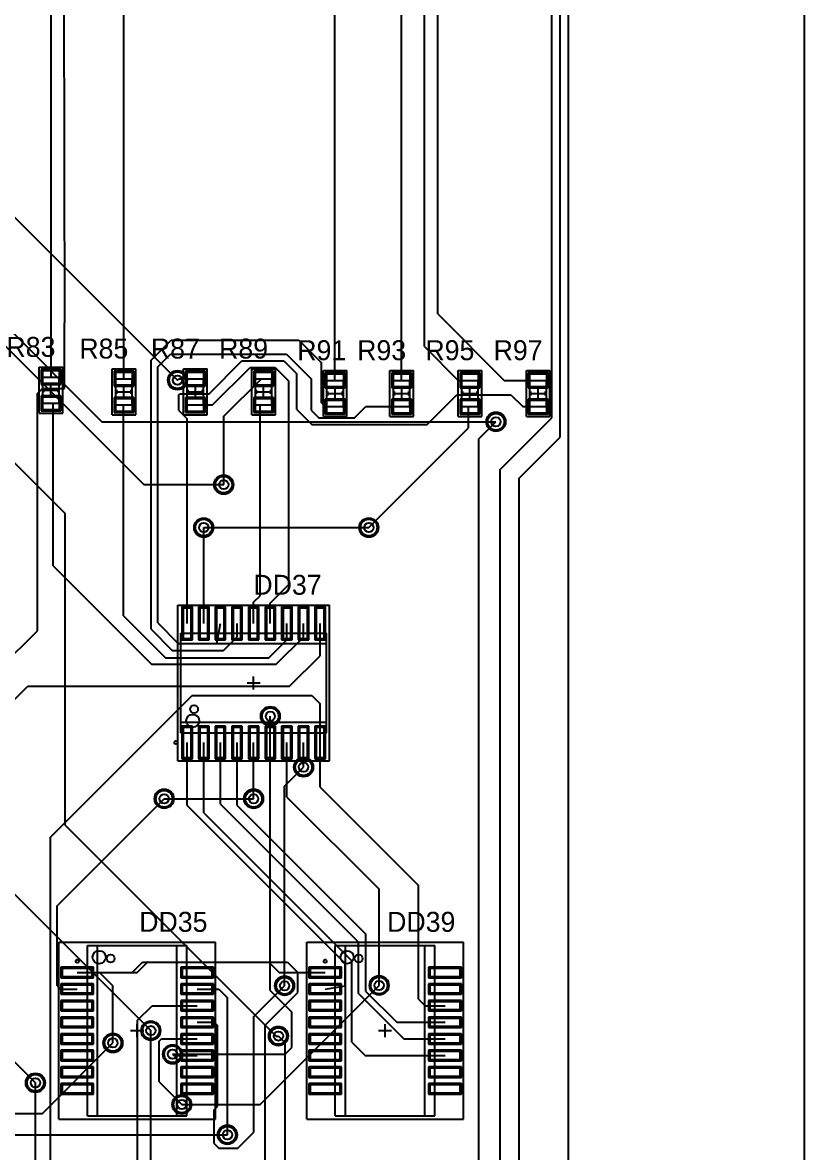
# Model space of a CAD drawing. Header units: millimetres. Extents: x 26 to 338, y 26 to 225.
# Drawn here: x 278.7 to 338.3, y 95 to 181.2 of the extents above; entities that cross this region are included whole.
import ezdxf

# ---------------------------------------------------------------- set-up
doc = ezdxf.new("R2010")
doc.units = ezdxf.units.MM
for name, color, linetype in [('BottomLayer', 5, 'Continuous'), ('BottomSolder', 6, 'Continuous'), ('Mechanical13', 56, 'Continuous'), ('Mechanical15', 56, 'Continuous'), ('MultiLayer', 9, 'Continuous'), ('TopLayer', 1, 'Continuous'), ('TopOverlay', 2, 'Continuous'), ('TopPaste', 8, 'Continuous'), ('TopSolder', 216, 'Continuous'), ('ViaHoleLayer', 16, 'Continuous')]:
    doc.layers.add(name, color=color, linetype=linetype)

msp = doc.modelspace()

# ---------------------------------------------------------------- linework, layer by layer
at = {"layer": 'BottomLayer'}
for p, q in [((240.612, 194.846), (284.709, 150.749)), ((245.948, 187.909), (287.909, 145.948)), ((272.644, 171.755), (290.474, 153.924)), ((270.777, 154.863), (281.889, 143.75)), ((284.709, 150.749), (314.782, 150.749)), ((287.909, 145.948), (294.005, 145.948)), ((281.889, 119.964), (281.889, 143.75)), ((292.478, 142.672), (305.079, 142.672)), ((263.652, 129.057), (288.442, 104.267)), ((297.561, 107.34), (297.561, 128.27)), ((253.066, 126.848), (279.629, 100.285)), ((298.653, 122.939), (300.098, 124.384)), ((298.653, 107.696), (298.653, 122.939)), ((289.458, 121.971), (296.288, 121.971)), ((281.889, 119.964), (297.998, 103.856)), ((296.774, 98.628), (305.867, 107.721)), ((297.561, 107.34), (299.212, 105.689)), ((299.212, 102.972), (299.212, 105.689)), ((297.998, 103.856), (298.175, 103.856)), ((280.162, 97.942), (285.547, 103.327)), ((298.704, 102.464), (299.212, 102.972)), ((290.093, 102.464), (298.704, 102.464)), ((290.805, 98.628), (296.774, 98.628)), ((273.426, 97.942), (280.162, 97.942)), ((267.64, 96.317), (294.284, 96.317))]:
    msp.add_line(p, q, dxfattribs=at)
for centre in [(290.474, 153.924), (314.782, 150.749), (294.005, 145.948), (292.478, 142.672), (305.079, 142.672), (297.561, 128.27), (300.098, 124.384), (289.458, 121.971), (296.288, 121.971), (298.653, 107.696), (305.867, 107.721), (288.442, 104.267), (298.175, 103.856), (285.547, 103.327), (290.093, 102.464), (279.629, 100.285), (290.805, 98.628), (294.284, 96.317)]:
    msp.add_circle(centre, 0.635, dxfattribs=at)
at = {"layer": 'BottomSolder'}
for centre in [(290.474, 153.924), (314.782, 150.749), (294.005, 145.948), (292.478, 142.672), (305.079, 142.672), (297.561, 128.27), (300.098, 124.384), (289.458, 121.971), (296.288, 121.971), (298.653, 107.696), (305.867, 107.721), (288.442, 104.267), (298.175, 103.856), (285.547, 103.327), (290.093, 102.464), (279.629, 100.285), (290.805, 98.628), (294.284, 96.317)]:
    msp.add_circle(centre, 0.737, dxfattribs=at)
at = {"layer": 'Mechanical13'}
for p, q in [((280.185, 152.162), (280.185, 154.162)), ((280.185, 154.162), (281.435, 154.162)), ((281.435, 152.162), (281.435, 154.162)), ((285.757, 152.035), (285.757, 154.035)), ((285.757, 154.035), (287.007, 154.035)), ((287.007, 152.035), (287.007, 154.035)), ((291.218, 152.035), (291.218, 154.035)), ((291.218, 154.035), (292.468, 154.035)), ((292.468, 152.035), (292.468, 154.035)), ((296.425, 152.035), (296.425, 154.035)), ((296.425, 154.035), (297.675, 154.035)), ((297.675, 152.035), (297.675, 154.035)), ((301.886, 151.908), (301.886, 153.908)), ((301.886, 153.908), (303.136, 153.908)), ((303.136, 151.908), (303.136, 153.908)), ((306.966, 151.908), (306.966, 153.908)), ((306.966, 153.908), (308.216, 153.908)), ((308.216, 151.908), (308.216, 153.908)), ((312.173, 151.908), (312.173, 153.908)), ((312.173, 153.908), (313.423, 153.908)), ((313.423, 151.908), (313.423, 153.908)), ((317.38, 151.908), (317.38, 153.908)), ((317.38, 153.908), (318.63, 153.908)), ((318.63, 151.908), (318.63, 153.908)), ((280.185, 152.162), (281.435, 152.162)), ((285.757, 152.035), (287.007, 152.035)), ((291.218, 152.035), (292.468, 152.035)), ((296.425, 152.035), (297.675, 152.035)), ((301.886, 151.908), (303.136, 151.908)), ((306.966, 151.908), (308.216, 151.908)), ((312.173, 151.908), (313.423, 151.908)), ((317.38, 151.908), (318.63, 151.908)), ((290.738, 134.61), (301.838, 134.61)), ((290.738, 127.01), (290.738, 134.61)), ((301.838, 127.01), (301.838, 134.61)), ((290.738, 127.01), (301.838, 127.01)), ((283.598, 97.767), (283.598, 110.767)), ((283.598, 110.767), (291.198, 110.767)), ((291.198, 97.767), (291.198, 110.767)), ((302.521, 97.767), (302.521, 110.767)), ((302.521, 110.767), (310.121, 110.767)), ((310.121, 97.767), (310.121, 110.767)), ((283.598, 97.767), (291.198, 97.767)), ((302.521, 97.767), (310.121, 97.767))]:
    msp.add_line(p, q, dxfattribs=at)
for centre in [(291.638, 127.91), (284.498, 109.867), (303.421, 109.867)]:
    msp.add_circle(centre, 0.5, dxfattribs=at)
at = {"layer": 'Mechanical15'}
for p, q in [((279.91, 151.412), (279.91, 154.912)), ((279.91, 154.912), (281.71, 154.912)), ((281.71, 151.412), (281.71, 154.912)), ((285.482, 151.285), (285.482, 154.785)), ((285.482, 154.785), (287.282, 154.785)), ((287.282, 151.285), (287.282, 154.785)), ((290.943, 151.285), (290.943, 154.785)), ((290.943, 154.785), (292.743, 154.785)), ((292.743, 151.285), (292.743, 154.785)), ((296.15, 151.285), (296.15, 154.785)), ((296.15, 154.785), (297.95, 154.785)), ((297.95, 151.285), (297.95, 154.785)), ((301.611, 151.158), (301.611, 154.658)), ((301.611, 154.658), (303.411, 154.658)), ((303.411, 151.158), (303.411, 154.658)), ((306.691, 151.158), (306.691, 154.658)), ((306.691, 154.658), (308.491, 154.658)), ((308.491, 151.158), (308.491, 154.658)), ((311.898, 151.158), (311.898, 154.658)), ((311.898, 154.658), (313.698, 154.658)), ((313.698, 151.158), (313.698, 154.658)), ((317.105, 151.158), (317.105, 154.658)), ((317.105, 154.658), (318.905, 154.658)), ((318.905, 151.158), (318.905, 154.658)), ((280.81, 152.662), (280.81, 153.662)), ((286.382, 152.535), (286.382, 153.535)), ((291.843, 152.535), (291.843, 153.535)), ((297.05, 152.535), (297.05, 153.535)), ((280.31, 153.162), (281.31, 153.162)), ((285.882, 153.035), (286.882, 153.035)), ((291.343, 153.035), (292.343, 153.035)), ((296.55, 153.035), (297.55, 153.035)), ((302.011, 152.908), (303.011, 152.908)), ((302.511, 152.408), (302.511, 153.408)), ((307.091, 152.908), (308.091, 152.908)), ((307.591, 152.408), (307.591, 153.408)), ((312.298, 152.908), (313.298, 152.908)), ((312.798, 152.408), (312.798, 153.408)), ((317.505, 152.908), (318.505, 152.908)), ((318.005, 152.408), (318.005, 153.408)), ((279.91, 151.412), (281.71, 151.412)), ((285.482, 151.285), (287.282, 151.285)), ((290.943, 151.285), (292.743, 151.285)), ((296.15, 151.285), (297.95, 151.285)), ((301.611, 151.158), (303.411, 151.158)), ((306.691, 151.158), (308.491, 151.158)), ((311.898, 151.158), (313.698, 151.158)), ((317.105, 151.158), (318.905, 151.158)), ((290.488, 136.76), (302.088, 136.76)), ((290.488, 124.86), (290.488, 136.76)), ((302.088, 124.86), (302.088, 136.76)), ((296.288, 130.31), (296.288, 131.31)), ((295.788, 130.81), (296.788, 130.81)), ((290.488, 124.86), (302.088, 124.86)), ((281.423, 97.517), (281.423, 111.017)), ((281.423, 111.017), (293.373, 111.017)), ((293.373, 97.517), (293.373, 111.017)), ((300.346, 97.517), (300.346, 111.017)), ((300.346, 111.017), (312.296, 111.017)), ((312.296, 97.517), (312.296, 111.017)), ((287.398, 103.767), (287.398, 104.767)), ((306.321, 103.767), (306.321, 104.767)), ((286.898, 104.267), (287.898, 104.267)), ((305.821, 104.267), (306.821, 104.267)), ((281.423, 97.517), (293.373, 97.517)), ((300.346, 97.517), (312.296, 97.517))]:
    msp.add_line(p, q, dxfattribs=at)
at = {"layer": 'MultiLayer'}
for centre in [(290.474, 153.924), (314.782, 150.749), (294.005, 145.948), (292.478, 142.672), (305.079, 142.672), (297.561, 128.27), (300.098, 124.384), (289.458, 121.971), (296.288, 121.971), (298.653, 107.696), (305.867, 107.721), (288.442, 104.267), (298.175, 103.856), (285.547, 103.327), (290.093, 102.464), (279.629, 100.285), (290.805, 98.628), (294.284, 96.317)]:
    msp.add_circle(centre, 0.635, dxfattribs=at)
at = {"layer": 'TopLayer'}
for p, q in [((338.328, 25.908), (338.328, 224.536)), ((281.737, 214.782), (281.838, 158.293)), ((309.321, 156.489), (309.321, 215.392)), ((286.385, 154.035), (286.385, 213.487)), ((302.489, 153.908), (302.489, 211.684)), ((307.569, 153.908), (307.569, 211.049)), ((319.049, 151.054), (319.049, 198.476)), ((310.337, 158.988), (310.337, 192.735)), ((280.822, 154.162), (280.822, 190.271)), ((319.684, 149.581), (319.684, 188.214)), ((320.319, 78.089), (320.319, 186.825)), ((310.337, 158.988), (315.417, 153.908)), ((281.838, 153.289), (281.838, 158.293)), ((288.462, 155.44), (289.998, 156.976)), ((289.998, 156.976), (299.74, 156.976)), ((299.74, 156.976), (301.473, 155.243)), ((309.321, 156.489), (311.903, 153.908)), ((288.462, 134.905), (288.462, 155.44)), ((288.966, 154.936), (289.935, 155.905)), ((289.935, 155.905), (298.801, 155.905)), ((292.887, 152.887), (295.391, 155.391)), ((295.391, 155.391), (298.602, 155.391)), ((298.602, 155.391), (299.584, 154.409)), ((298.801, 155.905), (300.704, 154.003)), ((281.46, 154.637), (280.16, 154.637)), ((280.16, 154.637), (280.16, 153.687)), ((281.46, 153.687), (281.46, 154.637)), ((287.032, 154.51), (285.732, 154.51)), ((285.732, 154.51), (285.732, 153.56)), ((287.032, 153.56), (287.032, 154.51)), ((288.966, 135.392), (288.966, 154.936)), ((292.493, 154.51), (291.193, 154.51)), ((291.193, 154.51), (291.193, 153.56)), ((292.493, 153.56), (292.493, 154.51)), ((293.157, 152.035), (296.009, 154.887)), ((296.009, 154.887), (297.942, 154.887)), ((297.7, 154.51), (296.4, 154.51)), ((296.4, 154.51), (296.4, 153.56)), ((297.7, 153.56), (297.7, 154.51)), ((297.942, 154.887), (298.983, 153.846)), ((299.584, 151.698), (299.584, 154.409)), ((301.473, 152.187), (301.473, 155.243)), ((280.16, 153.687), (281.46, 153.687)), ((280.81, 154.162), (280.822, 154.162)), ((285.732, 153.56), (287.032, 153.56)), ((286.382, 154.035), (286.385, 154.035)), ((290.474, 153.924), (290.585, 154.035)), ((290.585, 154.035), (291.843, 154.035)), ((291.193, 153.56), (292.493, 153.56)), ((294.005, 151.165), (296.875, 154.035)), ((296.4, 153.56), (297.7, 153.56)), ((296.875, 154.035), (297.05, 154.035)), ((298.983, 138.331), (298.983, 153.846)), ((300.704, 151.62), (300.704, 154.003)), ((303.161, 154.383), (301.861, 154.383)), ((301.861, 154.383), (301.861, 153.433)), ((302.489, 153.908), (302.511, 153.908)), ((303.161, 153.433), (303.161, 154.383)), ((308.241, 154.383), (306.941, 154.383)), ((306.941, 154.383), (306.941, 153.433)), ((307.569, 153.908), (307.591, 153.908)), ((308.241, 153.433), (308.241, 154.383)), ((311.903, 153.908), (312.798, 153.908)), ((313.448, 154.383), (312.148, 154.383)), ((312.148, 154.383), (312.148, 153.433)), ((313.448, 153.433), (313.448, 154.383)), ((315.417, 153.908), (318.005, 153.908)), ((318.655, 154.383), (317.355, 154.383)), ((317.355, 154.383), (317.355, 153.433)), ((318.655, 153.433), (318.655, 154.383)), ((279.781, 152.908), (280.162, 153.289)), ((279.781, 134.794), (279.781, 152.908)), ((280.162, 153.289), (281.838, 153.289)), ((290.576, 152.809), (290.654, 152.887)), ((290.576, 151.613), (290.576, 152.809)), ((290.654, 152.887), (292.887, 152.887)), ((301.861, 153.433), (303.161, 153.433)), ((306.941, 153.433), (308.241, 153.433)), ((309.524, 150.546), (311.785, 152.806)), ((311.785, 152.806), (315.925, 152.806)), ((312.148, 153.433), (313.448, 153.433)), ((315.925, 152.806), (316.824, 151.908)), ((317.355, 153.433), (318.655, 153.433)), ((281.46, 152.637), (280.16, 152.637)), ((280.16, 152.637), (280.16, 151.687)), ((280.81, 152.162), (280.975, 152.162)), ((280.975, 139.755), (280.975, 152.162)), ((281.46, 151.687), (281.46, 152.637)), ((287.032, 152.51), (285.732, 152.51)), ((285.732, 152.51), (285.732, 151.56)), ((286.36, 152.035), (286.382, 152.035)), ((286.36, 135.941), (286.36, 152.035)), ((287.032, 151.56), (287.032, 152.51)), ((292.493, 152.51), (291.193, 152.51)), ((291.193, 152.51), (291.193, 151.56)), ((291.843, 152.035), (293.157, 152.035)), ((292.493, 151.56), (292.493, 152.51)), ((297.7, 152.51), (296.4, 152.51)), ((296.4, 152.51), (296.4, 151.56)), ((296.774, 152.035), (297.05, 152.035)), ((296.774, 137.468), (296.774, 152.035)), ((297.7, 151.56), (297.7, 152.51)), ((301.473, 152.187), (301.752, 151.908)), ((301.752, 151.908), (302.511, 151.908)), ((303.161, 152.383), (301.861, 152.383)), ((301.861, 152.383), (301.861, 151.433)), ((303.161, 151.433), (303.161, 152.383)), ((303.987, 151.054), (304.841, 151.908)), ((304.841, 151.908), (307.591, 151.908)), ((308.241, 152.383), (306.941, 152.383)), ((306.941, 152.383), (306.941, 151.433)), ((308.241, 151.433), (308.241, 152.383)), ((313.448, 152.383), (312.148, 152.383)), ((312.148, 152.383), (312.148, 151.433)), ((312.699, 151.908), (312.798, 151.908)), ((312.699, 150.292), (312.699, 151.908)), ((313.448, 151.433), (313.448, 152.383)), ((316.824, 151.908), (318.005, 151.908)), ((318.655, 152.383), (317.355, 152.383)), ((317.355, 152.383), (317.355, 151.433)), ((318.655, 151.433), (318.655, 152.383)), ((280.16, 151.687), (281.46, 151.687)), ((285.732, 151.56), (287.032, 151.56)), ((290.576, 151.613), (291.208, 150.981)), ((291.193, 151.56), (292.493, 151.56)), ((291.208, 135.36), (291.208, 150.981)), ((294.005, 145.948), (294.005, 151.165)), ((296.4, 151.56), (297.7, 151.56)), ((299.584, 151.698), (300.736, 150.546)), ((300.704, 151.62), (301.269, 151.054)), ((301.269, 151.054), (303.987, 151.054)), ((301.861, 151.433), (303.161, 151.433)), ((306.941, 151.433), (308.241, 151.433)), ((312.148, 151.433), (313.448, 151.433)), ((315.112, 147.117), (319.049, 151.054)), ((317.355, 151.433), (318.655, 151.433)), ((300.736, 150.546), (309.524, 150.546)), ((305.079, 142.672), (312.699, 150.292)), ((313.487, 149.454), (314.782, 150.749)), ((313.487, 80.146), (313.487, 149.454)), ((316.56, 146.456), (319.684, 149.581)), ((315.112, 78.089), (315.112, 147.117)), ((316.56, 77.648), (316.56, 146.456)), ((292.478, 135.36), (292.478, 142.672)), ((280.975, 139.755), (288.493, 132.236)), ((297.558, 136.906), (298.983, 138.331)), ((296.288, 136.982), (296.774, 137.468)), ((291.508, 136.51), (290.908, 136.51)), ((290.908, 136.51), (290.908, 134.21)), ((291.508, 134.21), (291.508, 136.51)), ((292.778, 136.51), (292.178, 136.51)), ((292.178, 136.51), (292.178, 134.21)), ((292.778, 134.21), (292.778, 136.51)), ((294.048, 136.51), (293.448, 136.51)), ((293.448, 136.51), (293.448, 134.21)), ((294.048, 134.21), (294.048, 136.51)), ((295.318, 136.51), (294.718, 136.51)), ((294.718, 136.51), (294.718, 134.21)), ((295.318, 134.21), (295.318, 136.51)), ((296.588, 136.51), (295.988, 136.51)), ((295.988, 136.51), (295.988, 134.21)), ((296.288, 135.36), (296.288, 136.982)), ((296.588, 134.21), (296.588, 136.51)), ((297.858, 136.51), (297.258, 136.51)), ((297.258, 136.51), (297.258, 134.21)), ((297.558, 135.36), (297.558, 136.906)), ((297.858, 134.21), (297.858, 136.51)), ((299.128, 136.51), (298.528, 136.51)), ((298.528, 136.51), (298.528, 134.21)), ((299.128, 134.21), (299.128, 136.51)), ((300.398, 136.51), (299.798, 136.51)), ((299.798, 136.51), (299.798, 134.21)), ((300.398, 134.21), (300.398, 136.51)), ((301.668, 136.51), (301.068, 136.51)), ((301.068, 136.51), (301.068, 134.21)), ((301.668, 134.21), (301.668, 136.51)), ((286.36, 135.941), (289.56, 132.74)), ((277.016, 132.028), (279.781, 134.794)), ((288.462, 134.905), (290.068, 133.299)), ((288.966, 135.392), (290.525, 133.833)), ((293.469, 133.833), (293.748, 135.36)), ((295.018, 134.341), (295.018, 135.36)), ((298.828, 134.112), (298.828, 135.36)), ((300.098, 134.315), (300.098, 135.36)), ((301.368, 132.89), (301.368, 135.36)), ((290.525, 133.833), (293.469, 133.833)), ((290.908, 134.21), (291.508, 134.21)), ((292.178, 134.21), (292.778, 134.21)), ((293.448, 134.21), (294.048, 134.21)), ((293.977, 133.299), (295.018, 134.341)), ((294.718, 134.21), (295.318, 134.21)), ((295.988, 134.21), (296.588, 134.21)), ((297.258, 134.21), (297.858, 134.21)), ((297.456, 132.74), (298.828, 134.112)), ((298.019, 132.236), (300.098, 134.315)), ((298.528, 134.21), (299.128, 134.21)), ((299.798, 134.21), (300.398, 134.21)), ((301.068, 134.21), (301.668, 134.21)), ((290.068, 133.299), (293.977, 133.299)), ((299.034, 130.556), (301.368, 132.89)), ((288.493, 132.236), (298.019, 132.236)), ((289.56, 132.74), (297.456, 132.74)), ((277.52, 129.032), (279.044, 130.556)), ((279.044, 130.556), (299.034, 130.556)), ((280.772, 119.024), (291.592, 129.845)), ((291.592, 129.845), (300.736, 129.845)), ((300.736, 129.845), (301.368, 129.213)), ((301.368, 126.26), (301.368, 129.213)), ((297.558, 128.267), (297.561, 128.27)), ((297.558, 126.26), (297.558, 128.267)), ((291.508, 127.41), (290.908, 127.41)), ((290.908, 127.41), (290.908, 125.11)), ((291.508, 125.11), (291.508, 127.41)), ((292.778, 127.41), (292.178, 127.41)), ((292.178, 127.41), (292.178, 125.11)), ((292.778, 125.11), (292.778, 127.41)), ((294.048, 127.41), (293.448, 127.41)), ((293.448, 127.41), (293.448, 125.11)), ((294.048, 125.11), (294.048, 127.41)), ((295.318, 127.41), (294.718, 127.41)), ((294.718, 127.41), (294.718, 125.11)), ((295.318, 125.11), (295.318, 127.41)), ((296.588, 127.41), (295.988, 127.41)), ((295.988, 127.41), (295.988, 125.11)), ((296.588, 125.11), (296.588, 127.41)), ((297.858, 127.41), (297.258, 127.41)), ((297.258, 127.41), (297.258, 125.11)), ((297.858, 125.11), (297.858, 127.41)), ((299.128, 127.41), (298.528, 127.41)), ((298.528, 127.41), (298.528, 125.11)), ((299.128, 125.11), (299.128, 127.41)), ((300.398, 127.41), (299.798, 127.41)), ((299.798, 127.41), (299.798, 125.11)), ((300.398, 125.11), (300.398, 127.41)), ((301.668, 127.41), (301.068, 127.41)), ((301.068, 127.41), (301.068, 125.11)), ((301.668, 125.11), (301.668, 127.41)), ((291.208, 121.463), (291.208, 126.26)), ((292.478, 120.906), (292.478, 126.26)), ((293.748, 121.548), (293.748, 126.26)), ((295.018, 121.466), (295.018, 126.26)), ((296.288, 121.971), (296.288, 126.26)), ((298.828, 122.101), (298.828, 126.26)), ((300.098, 124.384), (300.098, 126.26)), ((301.368, 122.847), (301.368, 126.26)), ((290.908, 125.11), (291.508, 125.11)), ((292.178, 125.11), (292.778, 125.11)), ((293.448, 125.11), (294.048, 125.11)), ((294.718, 125.11), (295.318, 125.11)), ((295.988, 125.11), (296.588, 125.11)), ((297.258, 125.11), (297.858, 125.11)), ((298.528, 125.11), (299.128, 125.11)), ((299.798, 125.11), (300.398, 125.11)), ((301.068, 125.11), (301.668, 125.11)), ((301.368, 122.847), (308.864, 115.351)), ((281.28, 113.792), (289.458, 121.971)), ((298.828, 122.101), (305.867, 115.062)), ((291.208, 121.463), (303.273, 109.398)), ((292.478, 120.906), (303.777, 109.607)), ((293.748, 121.548), (304.281, 111.015)), ((295.018, 121.466), (304.851, 111.633)), ((280.772, 90.018), (280.772, 119.024)), ((305.867, 107.721), (305.867, 115.062)), ((308.864, 106.68), (308.864, 115.351)), ((281.28, 107.696), (281.28, 113.792)), ((304.851, 107.264), (304.851, 111.633)), ((304.281, 107.104), (304.281, 111.015)), ((303.777, 103.385), (303.777, 109.607)), ((283.973, 109.012), (281.673, 109.012)), ((281.673, 109.012), (281.673, 108.412)), ((282.823, 108.712), (284.531, 108.712)), ((283.973, 108.412), (283.973, 109.012)), ((284.531, 108.712), (285.547, 107.696)), ((284.531, 108.712), (287.02, 108.712)), ((287.02, 108.712), (287.807, 109.499)), ((287.02, 108.712), (287.401, 108.712)), ((287.401, 108.712), (288.188, 109.499)), ((287.807, 109.499), (288.188, 109.499)), ((288.188, 109.499), (297.447, 109.499)), ((293.123, 109.012), (290.823, 109.012)), ((290.823, 109.012), (290.823, 108.412)), ((293.123, 108.412), (293.123, 109.012)), ((297.447, 109.499), (298.234, 108.712)), ((297.447, 109.499), (298.882, 109.499)), ((298.234, 108.712), (299.669, 108.712)), ((298.882, 109.499), (299.669, 108.712)), ((299.669, 107.188), (299.669, 108.712)), ((299.669, 108.712), (301.746, 108.712)), ((302.896, 109.012), (300.596, 109.012)), ((300.596, 109.012), (300.596, 108.412)), ((302.896, 108.412), (302.896, 109.012)), ((303.273, 107.696), (303.273, 109.398)), ((312.046, 109.012), (309.746, 109.012)), ((309.746, 109.012), (309.746, 108.412)), ((312.046, 108.412), (312.046, 109.012)), ((281.673, 108.412), (283.973, 108.412)), ((290.823, 108.412), (293.123, 108.412)), ((300.596, 108.412), (302.896, 108.412)), ((309.746, 108.412), (312.046, 108.412)), ((281.28, 107.696), (281.534, 107.442)), ((281.534, 107.442), (282.823, 107.442)), ((283.973, 107.742), (281.673, 107.742)), ((281.673, 107.742), (281.673, 107.142)), ((281.673, 107.142), (283.973, 107.142)), ((283.973, 107.142), (283.973, 107.742)), ((285.547, 103.327), (285.547, 107.696)), ((293.123, 107.742), (290.823, 107.742)), ((290.823, 107.742), (290.823, 107.142)), ((290.823, 107.142), (293.123, 107.142)), ((291.973, 107.442), (293.624, 107.442)), ((293.123, 107.142), (293.123, 107.742)), ((293.624, 107.442), (294.284, 106.782)), ((296.291, 105.334), (298.653, 107.696)), ((297.155, 104.673), (299.669, 107.188)), ((302.896, 107.742), (300.596, 107.742)), ((300.596, 107.742), (300.596, 107.142)), ((300.596, 107.142), (302.896, 107.142)), ((301.746, 107.442), (303.273, 107.696)), ((302.896, 107.142), (302.896, 107.742)), ((304.281, 107.104), (307.753, 103.632)), ((304.851, 107.264), (307.213, 104.902)), ((312.046, 107.742), (309.746, 107.742)), ((309.746, 107.742), (309.746, 107.142)), ((309.746, 107.142), (312.046, 107.142)), ((312.046, 107.142), (312.046, 107.742)), ((283.973, 106.472), (281.673, 106.472)), ((281.673, 106.472), (281.673, 105.872)), ((283.973, 105.872), (283.973, 106.472)), ((287.426, 105.054), (288.544, 106.172)), ((288.544, 106.172), (291.973, 106.172)), ((293.123, 106.472), (290.823, 106.472)), ((290.823, 106.472), (290.823, 105.872)), ((293.123, 105.872), (293.123, 106.472)), ((294.284, 96.317), (294.284, 106.782)), ((302.896, 106.472), (300.596, 106.472)), ((300.596, 106.472), (300.596, 105.872)), ((302.896, 105.872), (302.896, 106.472)), ((308.864, 106.68), (309.372, 106.172)), ((309.372, 106.172), (310.896, 106.172)), ((312.046, 106.472), (309.746, 106.472)), ((309.746, 106.472), (309.746, 105.872)), ((312.046, 105.872), (312.046, 106.472)), ((281.673, 105.872), (283.973, 105.872)), ((290.823, 105.872), (293.123, 105.872)), ((296.291, 96.52), (296.291, 105.334)), ((300.596, 105.872), (302.896, 105.872)), ((309.746, 105.872), (312.046, 105.872)), ((283.973, 105.202), (281.673, 105.202)), ((281.673, 105.202), (281.673, 104.602)), ((281.673, 104.602), (283.973, 104.602)), ((283.973, 104.602), (283.973, 105.202)), ((287.426, 83.363), (287.426, 105.054)), ((293.123, 105.202), (290.823, 105.202)), ((290.823, 105.202), (290.823, 104.602)), ((290.823, 104.602), (293.123, 104.602)), ((291.973, 104.902), (293.268, 104.902)), ((293.123, 104.602), (293.123, 105.202)), ((293.268, 104.902), (293.522, 104.648)), ((293.522, 98.476), (293.522, 104.648)), ((297.155, 78.689), (297.155, 104.673)), ((302.896, 105.202), (300.596, 105.202)), ((300.596, 105.202), (300.596, 104.602)), ((300.596, 104.602), (302.896, 104.602)), ((302.896, 104.602), (302.896, 105.202)), ((307.213, 104.902), (310.896, 104.902)), ((312.046, 105.202), (309.746, 105.202)), ((309.746, 105.202), (309.746, 104.602)), ((309.746, 104.602), (312.046, 104.602)), ((312.046, 104.602), (312.046, 105.202)), ((283.973, 103.932), (281.673, 103.932)), ((281.673, 103.932), (281.673, 103.332)), ((283.973, 103.332), (283.973, 103.932)), ((288.442, 83.271), (288.442, 104.267)), ((289.081, 103.458), (289.255, 103.632)), ((289.255, 103.632), (291.973, 103.632)), ((293.123, 103.932), (290.823, 103.932)), ((290.823, 103.932), (290.823, 103.332)), ((293.123, 103.332), (293.123, 103.932)), ((298.175, 103.856), (298.704, 103.326)), ((302.896, 103.932), (300.596, 103.932)), ((300.596, 103.932), (300.596, 103.332)), ((302.896, 103.332), (302.896, 103.932)), ((307.753, 103.632), (310.896, 103.632)), ((312.046, 103.932), (309.746, 103.932)), ((309.746, 103.932), (309.746, 103.332)), ((312.046, 103.332), (312.046, 103.932)), ((281.673, 103.332), (283.973, 103.332)), ((283.973, 102.662), (281.673, 102.662)), ((281.673, 102.662), (281.673, 102.062)), ((283.973, 102.062), (283.973, 102.662)), ((289.081, 100.351), (289.081, 103.458)), ((290.823, 103.332), (293.123, 103.332)), ((293.123, 102.662), (290.823, 102.662)), ((290.823, 102.662), (290.823, 102.062)), ((293.123, 102.062), (293.123, 102.662)), ((298.704, 78.089), (298.704, 103.326)), ((300.596, 103.332), (302.896, 103.332)), ((302.896, 102.662), (300.596, 102.662)), ((300.596, 102.662), (300.596, 102.062)), ((302.896, 102.062), (302.896, 102.662)), ((303.777, 103.385), (304.8, 102.362)), ((309.746, 103.332), (312.046, 103.332)), ((312.046, 102.662), (309.746, 102.662)), ((309.746, 102.662), (309.746, 102.062)), ((312.046, 102.062), (312.046, 102.662)), ((281.673, 102.062), (283.973, 102.062)), ((290.093, 102.464), (290.195, 102.362)), ((290.195, 102.362), (291.973, 102.362)), ((290.823, 102.062), (293.123, 102.062)), ((300.596, 102.062), (302.896, 102.062)), ((304.8, 102.362), (310.896, 102.362)), ((309.746, 102.062), (312.046, 102.062)), ((283.973, 101.392), (281.673, 101.392)), ((281.673, 101.392), (281.673, 100.792)), ((283.973, 100.792), (283.973, 101.392)), ((293.123, 101.392), (290.823, 101.392)), ((290.823, 101.392), (290.823, 100.792)), ((293.123, 100.792), (293.123, 101.392)), ((302.896, 101.392), (300.596, 101.392)), ((300.596, 101.392), (300.596, 100.792)), ((302.896, 100.792), (302.896, 101.392)), ((312.046, 101.392), (309.746, 101.392)), ((309.746, 101.392), (309.746, 100.792)), ((312.046, 100.792), (312.046, 101.392)), ((279.629, 88.341), (279.629, 100.285)), ((281.673, 100.792), (283.973, 100.792)), ((283.973, 100.122), (281.673, 100.122)), ((281.673, 100.122), (281.673, 99.522)), ((283.973, 99.522), (283.973, 100.122)), ((289.081, 100.351), (290.805, 98.628)), ((290.823, 100.792), (293.123, 100.792)), ((293.123, 100.122), (290.823, 100.122)), ((290.823, 100.122), (290.823, 99.522)), ((293.123, 99.522), (293.123, 100.122)), ((300.596, 100.792), (302.896, 100.792)), ((302.896, 100.122), (300.596, 100.122)), ((300.596, 100.122), (300.596, 99.522)), ((302.896, 99.522), (302.896, 100.122)), ((309.746, 100.792), (312.046, 100.792)), ((312.046, 100.122), (309.746, 100.122)), ((309.746, 100.122), (309.746, 99.522)), ((312.046, 99.522), (312.046, 100.122)), ((281.673, 99.522), (283.973, 99.522)), ((290.823, 99.522), (293.123, 99.522)), ((300.596, 99.522), (302.896, 99.522)), ((309.746, 99.522), (312.046, 99.522)), ((293.268, 98.222), (293.522, 98.476)), ((293.268, 95.656), (293.268, 98.222)), ((295.072, 95.301), (296.291, 96.52)), ((293.268, 95.656), (293.624, 95.301)), ((293.624, 95.301), (295.072, 95.301))]:
    msp.add_line(p, q, dxfattribs=at)
for centre in [(290.474, 153.924), (314.782, 150.749), (294.005, 145.948), (292.478, 142.672), (305.079, 142.672), (297.561, 128.27), (300.098, 124.384), (289.458, 121.971), (296.288, 121.971), (298.653, 107.696), (305.867, 107.721), (288.442, 104.267), (298.175, 103.856), (285.547, 103.327), (290.093, 102.464), (279.629, 100.285), (290.805, 98.628), (294.284, 96.317)]:
    msp.add_circle(centre, 0.635, dxfattribs=at)
at = {"layer": 'TopOverlay'}
for p, q in [((280.26, 153.012), (280.26, 153.312)), ((281.36, 153.012), (281.36, 153.312)), ((285.832, 152.885), (285.832, 153.185)), ((286.932, 152.885), (286.932, 153.185)), ((291.293, 152.885), (291.293, 153.185)), ((292.393, 152.885), (292.393, 153.185)), ((296.5, 152.885), (296.5, 153.185)), ((297.6, 152.885), (297.6, 153.185)), ((301.961, 152.758), (301.961, 153.058)), ((303.061, 152.758), (303.061, 153.058)), ((307.041, 152.758), (307.041, 153.058)), ((308.141, 152.758), (308.141, 153.058)), ((312.248, 152.758), (312.248, 153.058)), ((313.348, 152.758), (313.348, 153.058)), ((317.455, 152.758), (317.455, 153.058)), ((318.555, 152.758), (318.555, 153.058)), ((290.738, 133.81), (301.838, 133.81)), ((290.738, 127.81), (290.738, 133.81)), ((301.838, 127.81), (301.838, 133.81)), ((290.738, 127.81), (301.838, 127.81)), ((284.373, 97.767), (284.373, 110.767)), ((284.373, 110.767), (290.423, 110.767)), ((290.423, 97.767), (290.423, 110.767)), ((303.296, 97.767), (303.296, 110.767)), ((303.296, 110.767), (309.346, 110.767)), ((309.346, 97.767), (309.346, 110.767)), ((284.373, 97.767), (290.423, 97.767)), ((303.296, 97.767), (309.346, 97.767))]:
    msp.add_line(p, q, dxfattribs=at)
for centre, radius in [((291.738, 128.81), 0.3), ((290.358, 126.26), 0.125), ((282.823, 109.562), 0.125), ((285.373, 109.767), 0.3), ((301.746, 109.562), 0.125), ((304.296, 109.767), 0.3)]:
    msp.add_circle(centre, radius, dxfattribs=at)
at = {"layer": 'TopPaste'}
for p, q in [((281.46, 154.637), (280.16, 154.637)), ((280.16, 154.637), (280.16, 153.687)), ((281.46, 153.687), (281.46, 154.637)), ((287.032, 154.51), (285.732, 154.51)), ((285.732, 154.51), (285.732, 153.56)), ((287.032, 153.56), (287.032, 154.51)), ((292.493, 154.51), (291.193, 154.51)), ((291.193, 154.51), (291.193, 153.56)), ((292.493, 153.56), (292.493, 154.51)), ((297.7, 154.51), (296.4, 154.51)), ((296.4, 154.51), (296.4, 153.56)), ((297.7, 153.56), (297.7, 154.51)), ((280.16, 153.687), (281.46, 153.687)), ((285.732, 153.56), (287.032, 153.56)), ((291.193, 153.56), (292.493, 153.56)), ((296.4, 153.56), (297.7, 153.56)), ((303.161, 154.383), (301.861, 154.383)), ((301.861, 154.383), (301.861, 153.433)), ((303.161, 153.433), (303.161, 154.383)), ((308.241, 154.383), (306.941, 154.383)), ((306.941, 154.383), (306.941, 153.433)), ((308.241, 153.433), (308.241, 154.383)), ((313.448, 154.383), (312.148, 154.383)), ((312.148, 154.383), (312.148, 153.433)), ((313.448, 153.433), (313.448, 154.383)), ((318.655, 154.383), (317.355, 154.383)), ((317.355, 154.383), (317.355, 153.433)), ((318.655, 153.433), (318.655, 154.383)), ((301.861, 153.433), (303.161, 153.433)), ((306.941, 153.433), (308.241, 153.433)), ((312.148, 153.433), (313.448, 153.433)), ((317.355, 153.433), (318.655, 153.433)), ((281.46, 152.637), (280.16, 152.637)), ((280.16, 152.637), (280.16, 151.687)), ((281.46, 151.687), (281.46, 152.637)), ((287.032, 152.51), (285.732, 152.51)), ((285.732, 152.51), (285.732, 151.56)), ((287.032, 151.56), (287.032, 152.51)), ((292.493, 152.51), (291.193, 152.51)), ((291.193, 152.51), (291.193, 151.56)), ((292.493, 151.56), (292.493, 152.51)), ((297.7, 152.51), (296.4, 152.51)), ((296.4, 152.51), (296.4, 151.56)), ((297.7, 151.56), (297.7, 152.51)), ((303.161, 152.383), (301.861, 152.383)), ((301.861, 152.383), (301.861, 151.433)), ((303.161, 151.433), (303.161, 152.383)), ((308.241, 152.383), (306.941, 152.383)), ((306.941, 152.383), (306.941, 151.433)), ((308.241, 151.433), (308.241, 152.383)), ((313.448, 152.383), (312.148, 152.383)), ((312.148, 152.383), (312.148, 151.433)), ((313.448, 151.433), (313.448, 152.383)), ((318.655, 152.383), (317.355, 152.383)), ((317.355, 152.383), (317.355, 151.433)), ((318.655, 151.433), (318.655, 152.383)), ((280.16, 151.687), (281.46, 151.687)), ((285.732, 151.56), (287.032, 151.56)), ((291.193, 151.56), (292.493, 151.56)), ((296.4, 151.56), (297.7, 151.56)), ((301.861, 151.433), (303.161, 151.433)), ((306.941, 151.433), (308.241, 151.433)), ((312.148, 151.433), (313.448, 151.433)), ((317.355, 151.433), (318.655, 151.433)), ((291.508, 136.51), (290.908, 136.51)), ((290.908, 136.51), (290.908, 134.21)), ((291.508, 134.21), (291.508, 136.51)), ((292.778, 136.51), (292.178, 136.51)), ((292.178, 136.51), (292.178, 134.21)), ((292.778, 134.21), (292.778, 136.51)), ((294.048, 136.51), (293.448, 136.51)), ((293.448, 136.51), (293.448, 134.21)), ((294.048, 134.21), (294.048, 136.51)), ((295.318, 136.51), (294.718, 136.51)), ((294.718, 136.51), (294.718, 134.21)), ((295.318, 134.21), (295.318, 136.51)), ((296.588, 136.51), (295.988, 136.51)), ((295.988, 136.51), (295.988, 134.21)), ((296.588, 134.21), (296.588, 136.51)), ((297.858, 136.51), (297.258, 136.51)), ((297.258, 136.51), (297.258, 134.21)), ((297.858, 134.21), (297.858, 136.51)), ((299.128, 136.51), (298.528, 136.51)), ((298.528, 136.51), (298.528, 134.21)), ((299.128, 134.21), (299.128, 136.51)), ((300.398, 136.51), (299.798, 136.51)), ((299.798, 136.51), (299.798, 134.21)), ((300.398, 134.21), (300.398, 136.51)), ((301.668, 136.51), (301.068, 136.51)), ((301.068, 136.51), (301.068, 134.21)), ((301.668, 134.21), (301.668, 136.51)), ((290.908, 134.21), (291.508, 134.21)), ((292.178, 134.21), (292.778, 134.21)), ((293.448, 134.21), (294.048, 134.21)), ((294.718, 134.21), (295.318, 134.21)), ((295.988, 134.21), (296.588, 134.21)), ((297.258, 134.21), (297.858, 134.21)), ((298.528, 134.21), (299.128, 134.21)), ((299.798, 134.21), (300.398, 134.21)), ((301.068, 134.21), (301.668, 134.21)), ((291.508, 127.41), (290.908, 127.41)), ((290.908, 127.41), (290.908, 125.11)), ((291.508, 125.11), (291.508, 127.41)), ((292.778, 127.41), (292.178, 127.41)), ((292.178, 127.41), (292.178, 125.11)), ((292.778, 125.11), (292.778, 127.41)), ((294.048, 127.41), (293.448, 127.41)), ((293.448, 127.41), (293.448, 125.11)), ((294.048, 125.11), (294.048, 127.41)), ((295.318, 127.41), (294.718, 127.41)), ((294.718, 127.41), (294.718, 125.11)), ((295.318, 125.11), (295.318, 127.41)), ((296.588, 127.41), (295.988, 127.41)), ((295.988, 127.41), (295.988, 125.11)), ((296.588, 125.11), (296.588, 127.41)), ((297.858, 127.41), (297.258, 127.41)), ((297.258, 127.41), (297.258, 125.11)), ((297.858, 125.11), (297.858, 127.41)), ((299.128, 127.41), (298.528, 127.41)), ((298.528, 127.41), (298.528, 125.11)), ((299.128, 125.11), (299.128, 127.41)), ((300.398, 127.41), (299.798, 127.41)), ((299.798, 127.41), (299.798, 125.11)), ((300.398, 125.11), (300.398, 127.41)), ((301.668, 127.41), (301.068, 127.41)), ((301.068, 127.41), (301.068, 125.11)), ((301.668, 125.11), (301.668, 127.41)), ((290.908, 125.11), (291.508, 125.11)), ((292.178, 125.11), (292.778, 125.11)), ((293.448, 125.11), (294.048, 125.11)), ((294.718, 125.11), (295.318, 125.11)), ((295.988, 125.11), (296.588, 125.11)), ((297.258, 125.11), (297.858, 125.11)), ((298.528, 125.11), (299.128, 125.11)), ((299.798, 125.11), (300.398, 125.11)), ((301.068, 125.11), (301.668, 125.11)), ((283.973, 109.012), (281.673, 109.012)), ((281.673, 109.012), (281.673, 108.412)), ((283.973, 108.412), (283.973, 109.012)), ((293.123, 109.012), (290.823, 109.012)), ((290.823, 109.012), (290.823, 108.412)), ((293.123, 108.412), (293.123, 109.012)), ((302.896, 109.012), (300.596, 109.012)), ((300.596, 109.012), (300.596, 108.412)), ((302.896, 108.412), (302.896, 109.012)), ((312.046, 109.012), (309.746, 109.012)), ((309.746, 109.012), (309.746, 108.412)), ((312.046, 108.412), (312.046, 109.012)), ((281.673, 108.412), (283.973, 108.412)), ((290.823, 108.412), (293.123, 108.412)), ((300.596, 108.412), (302.896, 108.412)), ((309.746, 108.412), (312.046, 108.412)), ((283.973, 107.742), (281.673, 107.742)), ((281.673, 107.742), (281.673, 107.142)), ((281.673, 107.142), (283.973, 107.142)), ((283.973, 107.142), (283.973, 107.742)), ((293.123, 107.742), (290.823, 107.742)), ((290.823, 107.742), (290.823, 107.142)), ((290.823, 107.142), (293.123, 107.142)), ((293.123, 107.142), (293.123, 107.742)), ((302.896, 107.742), (300.596, 107.742)), ((300.596, 107.742), (300.596, 107.142)), ((300.596, 107.142), (302.896, 107.142)), ((302.896, 107.142), (302.896, 107.742)), ((312.046, 107.742), (309.746, 107.742)), ((309.746, 107.742), (309.746, 107.142)), ((309.746, 107.142), (312.046, 107.142)), ((312.046, 107.142), (312.046, 107.742)), ((283.973, 106.472), (281.673, 106.472)), ((281.673, 106.472), (281.673, 105.872)), ((283.973, 105.872), (283.973, 106.472)), ((293.123, 106.472), (290.823, 106.472)), ((290.823, 106.472), (290.823, 105.872)), ((293.123, 105.872), (293.123, 106.472)), ((302.896, 106.472), (300.596, 106.472)), ((300.596, 106.472), (300.596, 105.872)), ((302.896, 105.872), (302.896, 106.472)), ((312.046, 106.472), (309.746, 106.472)), ((309.746, 106.472), (309.746, 105.872)), ((312.046, 105.872), (312.046, 106.472)), ((281.673, 105.872), (283.973, 105.872)), ((290.823, 105.872), (293.123, 105.872)), ((300.596, 105.872), (302.896, 105.872)), ((309.746, 105.872), (312.046, 105.872)), ((283.973, 105.202), (281.673, 105.202)), ((281.673, 105.202), (281.673, 104.602)), ((281.673, 104.602), (283.973, 104.602)), ((283.973, 104.602), (283.973, 105.202)), ((293.123, 105.202), (290.823, 105.202)), ((290.823, 105.202), (290.823, 104.602)), ((290.823, 104.602), (293.123, 104.602)), ((293.123, 104.602), (293.123, 105.202)), ((302.896, 105.202), (300.596, 105.202)), ((300.596, 105.202), (300.596, 104.602)), ((300.596, 104.602), (302.896, 104.602)), ((302.896, 104.602), (302.896, 105.202)), ((312.046, 105.202), (309.746, 105.202)), ((309.746, 105.202), (309.746, 104.602)), ((309.746, 104.602), (312.046, 104.602)), ((312.046, 104.602), (312.046, 105.202)), ((283.973, 103.932), (281.673, 103.932)), ((281.673, 103.932), (281.673, 103.332)), ((283.973, 103.332), (283.973, 103.932)), ((293.123, 103.932), (290.823, 103.932)), ((290.823, 103.932), (290.823, 103.332)), ((293.123, 103.332), (293.123, 103.932)), ((302.896, 103.932), (300.596, 103.932)), ((300.596, 103.932), (300.596, 103.332)), ((302.896, 103.332), (302.896, 103.932)), ((312.046, 103.932), (309.746, 103.932)), ((309.746, 103.932), (309.746, 103.332)), ((312.046, 103.332), (312.046, 103.932)), ((281.673, 103.332), (283.973, 103.332)), ((283.973, 102.662), (281.673, 102.662)), ((281.673, 102.662), (281.673, 102.062)), ((283.973, 102.062), (283.973, 102.662)), ((290.823, 103.332), (293.123, 103.332)), ((293.123, 102.662), (290.823, 102.662)), ((290.823, 102.662), (290.823, 102.062)), ((293.123, 102.062), (293.123, 102.662)), ((300.596, 103.332), (302.896, 103.332)), ((302.896, 102.662), (300.596, 102.662)), ((300.596, 102.662), (300.596, 102.062)), ((302.896, 102.062), (302.896, 102.662)), ((309.746, 103.332), (312.046, 103.332)), ((312.046, 102.662), (309.746, 102.662)), ((309.746, 102.662), (309.746, 102.062)), ((312.046, 102.062), (312.046, 102.662)), ((281.673, 102.062), (283.973, 102.062)), ((290.823, 102.062), (293.123, 102.062)), ((300.596, 102.062), (302.896, 102.062)), ((309.746, 102.062), (312.046, 102.062)), ((283.973, 101.392), (281.673, 101.392)), ((281.673, 101.392), (281.673, 100.792)), ((283.973, 100.792), (283.973, 101.392)), ((293.123, 101.392), (290.823, 101.392)), ((290.823, 101.392), (290.823, 100.792)), ((293.123, 100.792), (293.123, 101.392)), ((302.896, 101.392), (300.596, 101.392)), ((300.596, 101.392), (300.596, 100.792)), ((302.896, 100.792), (302.896, 101.392)), ((312.046, 101.392), (309.746, 101.392)), ((309.746, 101.392), (309.746, 100.792)), ((312.046, 100.792), (312.046, 101.392)), ((281.673, 100.792), (283.973, 100.792)), ((283.973, 100.122), (281.673, 100.122)), ((281.673, 100.122), (281.673, 99.522)), ((283.973, 99.522), (283.973, 100.122)), ((290.823, 100.792), (293.123, 100.792)), ((293.123, 100.122), (290.823, 100.122)), ((290.823, 100.122), (290.823, 99.522)), ((293.123, 99.522), (293.123, 100.122)), ((300.596, 100.792), (302.896, 100.792)), ((302.896, 100.122), (300.596, 100.122)), ((300.596, 100.122), (300.596, 99.522)), ((302.896, 99.522), (302.896, 100.122)), ((309.746, 100.792), (312.046, 100.792)), ((312.046, 100.122), (309.746, 100.122)), ((309.746, 100.122), (309.746, 99.522)), ((312.046, 99.522), (312.046, 100.122)), ((281.673, 99.522), (283.973, 99.522)), ((290.823, 99.522), (293.123, 99.522)), ((300.596, 99.522), (302.896, 99.522)), ((309.746, 99.522), (312.046, 99.522))]:
    msp.add_line(p, q, dxfattribs=at)
at = {"layer": 'TopSolder'}
for p, q in [((281.562, 154.739), (280.058, 154.739)), ((280.058, 154.739), (280.058, 153.585)), ((281.562, 153.585), (281.562, 154.739)), ((287.134, 154.612), (285.63, 154.612)), ((285.63, 154.612), (285.63, 153.458)), ((287.134, 153.458), (287.134, 154.612)), ((292.595, 154.612), (291.091, 154.612)), ((291.091, 154.612), (291.091, 153.458)), ((292.595, 153.458), (292.595, 154.612)), ((297.802, 154.612), (296.298, 154.612)), ((296.298, 154.612), (296.298, 153.458)), ((297.802, 153.458), (297.802, 154.612)), ((303.263, 154.485), (301.759, 154.485)), ((301.759, 154.485), (301.759, 153.331)), ((303.263, 153.331), (303.263, 154.485)), ((308.343, 154.485), (306.839, 154.485)), ((306.839, 154.485), (306.839, 153.331)), ((308.343, 153.331), (308.343, 154.485)), ((313.55, 154.485), (312.046, 154.485)), ((312.046, 154.485), (312.046, 153.331)), ((313.55, 153.331), (313.55, 154.485)), ((318.757, 154.485), (317.253, 154.485)), ((317.253, 154.485), (317.253, 153.331)), ((318.757, 153.331), (318.757, 154.485)), ((280.058, 153.585), (281.562, 153.585)), ((281.562, 152.739), (280.058, 152.739)), ((280.058, 152.739), (280.058, 151.585)), ((281.562, 151.585), (281.562, 152.739)), ((285.63, 153.458), (287.134, 153.458)), ((291.091, 153.458), (292.595, 153.458)), ((296.298, 153.458), (297.802, 153.458)), ((301.759, 153.331), (303.263, 153.331)), ((306.839, 153.331), (308.343, 153.331)), ((312.046, 153.331), (313.55, 153.331)), ((317.253, 153.331), (318.757, 153.331)), ((287.134, 152.612), (285.63, 152.612)), ((285.63, 152.612), (285.63, 151.458)), ((287.134, 151.458), (287.134, 152.612)), ((292.595, 152.612), (291.091, 152.612)), ((291.091, 152.612), (291.091, 151.458)), ((292.595, 151.458), (292.595, 152.612)), ((297.802, 152.612), (296.298, 152.612)), ((296.298, 152.612), (296.298, 151.458)), ((297.802, 151.458), (297.802, 152.612)), ((303.263, 152.485), (301.759, 152.485)), ((301.759, 152.485), (301.759, 151.331)), ((303.263, 151.331), (303.263, 152.485)), ((308.343, 152.485), (306.839, 152.485)), ((306.839, 152.485), (306.839, 151.331)), ((308.343, 151.331), (308.343, 152.485)), ((313.55, 152.485), (312.046, 152.485)), ((312.046, 152.485), (312.046, 151.331)), ((313.55, 151.331), (313.55, 152.485)), ((318.757, 152.485), (317.253, 152.485)), ((317.253, 152.485), (317.253, 151.331)), ((318.757, 151.331), (318.757, 152.485)), ((280.058, 151.585), (281.562, 151.585)), ((285.63, 151.458), (287.134, 151.458)), ((291.091, 151.458), (292.595, 151.458)), ((296.298, 151.458), (297.802, 151.458)), ((301.759, 151.331), (303.263, 151.331)), ((306.839, 151.331), (308.343, 151.331)), ((312.046, 151.331), (313.55, 151.331)), ((317.253, 151.331), (318.757, 151.331)), ((291.61, 136.612), (290.806, 136.612)), ((290.806, 136.612), (290.806, 134.108)), ((291.61, 134.108), (291.61, 136.612)), ((292.88, 136.612), (292.076, 136.612)), ((292.076, 136.612), (292.076, 134.108)), ((292.88, 134.108), (292.88, 136.612)), ((294.15, 136.612), (293.346, 136.612)), ((293.346, 136.612), (293.346, 134.108)), ((294.15, 134.108), (294.15, 136.612)), ((295.42, 136.612), (294.616, 136.612)), ((294.616, 136.612), (294.616, 134.108)), ((295.42, 134.108), (295.42, 136.612)), ((296.69, 136.612), (295.886, 136.612)), ((295.886, 136.612), (295.886, 134.108)), ((296.69, 134.108), (296.69, 136.612)), ((297.96, 136.612), (297.156, 136.612)), ((297.156, 136.612), (297.156, 134.108)), ((297.96, 134.108), (297.96, 136.612)), ((299.23, 136.612), (298.426, 136.612)), ((298.426, 136.612), (298.426, 134.108)), ((299.23, 134.108), (299.23, 136.612)), ((300.5, 136.612), (299.696, 136.612)), ((299.696, 136.612), (299.696, 134.108)), ((300.5, 134.108), (300.5, 136.612)), ((301.77, 136.612), (300.966, 136.612)), ((300.966, 136.612), (300.966, 134.108)), ((301.77, 134.108), (301.77, 136.612)), ((290.806, 134.108), (291.61, 134.108)), ((292.076, 134.108), (292.88, 134.108)), ((293.346, 134.108), (294.15, 134.108)), ((294.616, 134.108), (295.42, 134.108)), ((295.886, 134.108), (296.69, 134.108)), ((297.156, 134.108), (297.96, 134.108)), ((298.426, 134.108), (299.23, 134.108)), ((299.696, 134.108), (300.5, 134.108)), ((300.966, 134.108), (301.77, 134.108)), ((291.61, 127.512), (290.806, 127.512)), ((290.806, 127.512), (290.806, 125.008)), ((291.61, 125.008), (291.61, 127.512)), ((292.88, 127.512), (292.076, 127.512)), ((292.076, 127.512), (292.076, 125.008)), ((292.88, 125.008), (292.88, 127.512)), ((294.15, 127.512), (293.346, 127.512)), ((293.346, 127.512), (293.346, 125.008)), ((294.15, 125.008), (294.15, 127.512)), ((295.42, 127.512), (294.616, 127.512)), ((294.616, 127.512), (294.616, 125.008)), ((295.42, 125.008), (295.42, 127.512)), ((296.69, 127.512), (295.886, 127.512)), ((295.886, 127.512), (295.886, 125.008)), ((296.69, 125.008), (296.69, 127.512)), ((297.96, 127.512), (297.156, 127.512)), ((297.156, 127.512), (297.156, 125.008)), ((297.96, 125.008), (297.96, 127.512)), ((299.23, 127.512), (298.426, 127.512)), ((298.426, 127.512), (298.426, 125.008)), ((299.23, 125.008), (299.23, 127.512)), ((300.5, 127.512), (299.696, 127.512)), ((299.696, 127.512), (299.696, 125.008)), ((300.5, 125.008), (300.5, 127.512)), ((301.77, 127.512), (300.966, 127.512)), ((300.966, 127.512), (300.966, 125.008)), ((301.77, 125.008), (301.77, 127.512)), ((290.806, 125.008), (291.61, 125.008)), ((292.076, 125.008), (292.88, 125.008)), ((293.346, 125.008), (294.15, 125.008)), ((294.616, 125.008), (295.42, 125.008)), ((295.886, 125.008), (296.69, 125.008)), ((297.156, 125.008), (297.96, 125.008)), ((298.426, 125.008), (299.23, 125.008)), ((299.696, 125.008), (300.5, 125.008)), ((300.966, 125.008), (301.77, 125.008)), ((284.075, 109.114), (281.571, 109.114)), ((281.571, 109.114), (281.571, 108.31)), ((284.075, 108.31), (284.075, 109.114)), ((293.225, 109.114), (290.721, 109.114)), ((290.721, 109.114), (290.721, 108.31)), ((293.225, 108.31), (293.225, 109.114)), ((302.998, 109.114), (300.494, 109.114)), ((300.494, 109.114), (300.494, 108.31)), ((302.998, 108.31), (302.998, 109.114)), ((312.148, 109.114), (309.644, 109.114)), ((309.644, 109.114), (309.644, 108.31)), ((312.148, 108.31), (312.148, 109.114)), ((281.571, 108.31), (284.075, 108.31)), ((284.075, 107.844), (281.571, 107.844)), ((281.571, 107.844), (281.571, 107.04)), ((284.075, 107.04), (284.075, 107.844)), ((290.721, 108.31), (293.225, 108.31)), ((293.225, 107.844), (290.721, 107.844)), ((290.721, 107.844), (290.721, 107.04)), ((293.225, 107.04), (293.225, 107.844)), ((300.494, 108.31), (302.998, 108.31)), ((302.998, 107.844), (300.494, 107.844)), ((300.494, 107.844), (300.494, 107.04)), ((302.998, 107.04), (302.998, 107.844)), ((309.644, 108.31), (312.148, 108.31)), ((312.148, 107.844), (309.644, 107.844)), ((309.644, 107.844), (309.644, 107.04)), ((312.148, 107.04), (312.148, 107.844)), ((281.571, 107.04), (284.075, 107.04)), ((290.721, 107.04), (293.225, 107.04)), ((300.494, 107.04), (302.998, 107.04)), ((309.644, 107.04), (312.148, 107.04)), ((284.075, 106.574), (281.571, 106.574)), ((281.571, 106.574), (281.571, 105.77)), ((284.075, 105.77), (284.075, 106.574)), ((293.225, 106.574), (290.721, 106.574)), ((290.721, 106.574), (290.721, 105.77)), ((293.225, 105.77), (293.225, 106.574)), ((302.998, 106.574), (300.494, 106.574)), ((300.494, 106.574), (300.494, 105.77)), ((302.998, 105.77), (302.998, 106.574)), ((312.148, 106.574), (309.644, 106.574)), ((309.644, 106.574), (309.644, 105.77)), ((312.148, 105.77), (312.148, 106.574)), ((281.571, 105.77), (284.075, 105.77)), ((284.075, 105.304), (281.571, 105.304)), ((281.571, 105.304), (281.571, 104.5)), ((284.075, 104.5), (284.075, 105.304)), ((290.721, 105.77), (293.225, 105.77)), ((293.225, 105.304), (290.721, 105.304)), ((290.721, 105.304), (290.721, 104.5)), ((293.225, 104.5), (293.225, 105.304)), ((300.494, 105.77), (302.998, 105.77)), ((302.998, 105.304), (300.494, 105.304)), ((300.494, 105.304), (300.494, 104.5)), ((302.998, 104.5), (302.998, 105.304)), ((309.644, 105.77), (312.148, 105.77)), ((312.148, 105.304), (309.644, 105.304)), ((309.644, 105.304), (309.644, 104.5)), ((312.148, 104.5), (312.148, 105.304)), ((281.571, 104.5), (284.075, 104.5)), ((290.721, 104.5), (293.225, 104.5)), ((300.494, 104.5), (302.998, 104.5)), ((309.644, 104.5), (312.148, 104.5)), ((284.075, 104.034), (281.571, 104.034)), ((281.571, 104.034), (281.571, 103.23)), ((284.075, 103.23), (284.075, 104.034)), ((293.225, 104.034), (290.721, 104.034)), ((290.721, 104.034), (290.721, 103.23)), ((293.225, 103.23), (293.225, 104.034)), ((302.998, 104.034), (300.494, 104.034)), ((300.494, 104.034), (300.494, 103.23)), ((302.998, 103.23), (302.998, 104.034)), ((312.148, 104.034), (309.644, 104.034)), ((309.644, 104.034), (309.644, 103.23)), ((312.148, 103.23), (312.148, 104.034)), ((281.571, 103.23), (284.075, 103.23)), ((284.075, 102.764), (281.571, 102.764)), ((281.571, 102.764), (281.571, 101.96)), ((284.075, 101.96), (284.075, 102.764)), ((290.721, 103.23), (293.225, 103.23)), ((293.225, 102.764), (290.721, 102.764)), ((290.721, 102.764), (290.721, 101.96)), ((293.225, 101.96), (293.225, 102.764)), ((300.494, 103.23), (302.998, 103.23)), ((302.998, 102.764), (300.494, 102.764)), ((300.494, 102.764), (300.494, 101.96)), ((302.998, 101.96), (302.998, 102.764)), ((309.644, 103.23), (312.148, 103.23)), ((312.148, 102.764), (309.644, 102.764)), ((309.644, 102.764), (309.644, 101.96)), ((312.148, 101.96), (312.148, 102.764)), ((281.571, 101.96), (284.075, 101.96)), ((290.721, 101.96), (293.225, 101.96)), ((300.494, 101.96), (302.998, 101.96)), ((309.644, 101.96), (312.148, 101.96)), ((284.075, 101.494), (281.571, 101.494)), ((281.571, 101.494), (281.571, 100.69)), ((284.075, 100.69), (284.075, 101.494)), ((293.225, 101.494), (290.721, 101.494)), ((290.721, 101.494), (290.721, 100.69)), ((293.225, 100.69), (293.225, 101.494)), ((302.998, 101.494), (300.494, 101.494)), ((300.494, 101.494), (300.494, 100.69)), ((302.998, 100.69), (302.998, 101.494)), ((312.148, 101.494), (309.644, 101.494)), ((309.644, 101.494), (309.644, 100.69)), ((312.148, 100.69), (312.148, 101.494)), ((281.571, 100.69), (284.075, 100.69)), ((284.075, 100.224), (281.571, 100.224)), ((281.571, 100.224), (281.571, 99.42)), ((284.075, 99.42), (284.075, 100.224)), ((290.721, 100.69), (293.225, 100.69)), ((293.225, 100.224), (290.721, 100.224)), ((290.721, 100.224), (290.721, 99.42)), ((293.225, 99.42), (293.225, 100.224)), ((300.494, 100.69), (302.998, 100.69)), ((302.998, 100.224), (300.494, 100.224)), ((300.494, 100.224), (300.494, 99.42)), ((302.998, 99.42), (302.998, 100.224)), ((309.644, 100.69), (312.148, 100.69)), ((312.148, 100.224), (309.644, 100.224)), ((309.644, 100.224), (309.644, 99.42)), ((312.148, 99.42), (312.148, 100.224)), ((281.571, 99.42), (284.075, 99.42)), ((290.721, 99.42), (293.225, 99.42)), ((300.494, 99.42), (302.998, 99.42)), ((309.644, 99.42), (312.148, 99.42))]:
    msp.add_line(p, q, dxfattribs=at)
for centre in [(290.474, 153.924), (314.782, 150.749), (294.005, 145.948), (292.478, 142.672), (305.079, 142.672), (297.561, 128.27), (300.098, 124.384), (289.458, 121.971), (296.288, 121.971), (298.653, 107.696), (305.867, 107.721), (288.442, 104.267), (298.175, 103.856), (285.547, 103.327), (290.093, 102.464), (279.629, 100.285), (290.805, 98.628), (294.284, 96.317)]:
    msp.add_circle(centre, 0.737, dxfattribs=at)
at = {"layer": 'ViaHoleLayer'}
for centre in [(290.474, 153.924), (314.782, 150.749), (294.005, 145.948), (292.478, 142.672), (305.079, 142.672), (297.561, 128.27), (300.098, 124.384), (289.458, 121.971), (296.288, 121.971), (298.653, 107.696), (305.867, 107.721), (288.442, 104.267), (285.547, 103.327), (298.175, 103.856), (290.093, 102.464), (279.629, 100.285), (290.805, 98.628), (294.284, 96.317)]:
    msp.add_circle(centre, 0.356, dxfattribs=at)

# ---------------------------------------------------------------- texts
at = {"layer": 'TopOverlay'}
for s, p in [('R83', (277.419, 155.702)), ('R85', (282.981, 155.575)), ('R87', (288.442, 155.575)), ('R89', (293.649, 155.575)), ('R91', (299.618, 155.448)), ('R93', (304.19, 155.448)), ('R95', (309.397, 155.448)), ('R97', (314.604, 155.448)), ('DD37', (296.266, 137.541)), ('DD35', (287.553, 111.811)), ('DD39', (306.476, 111.811))]:
    msp.add_text(s, height=1.524, dxfattribs=at).set_placement(p)

doc.saveas('drawing.dxf')
